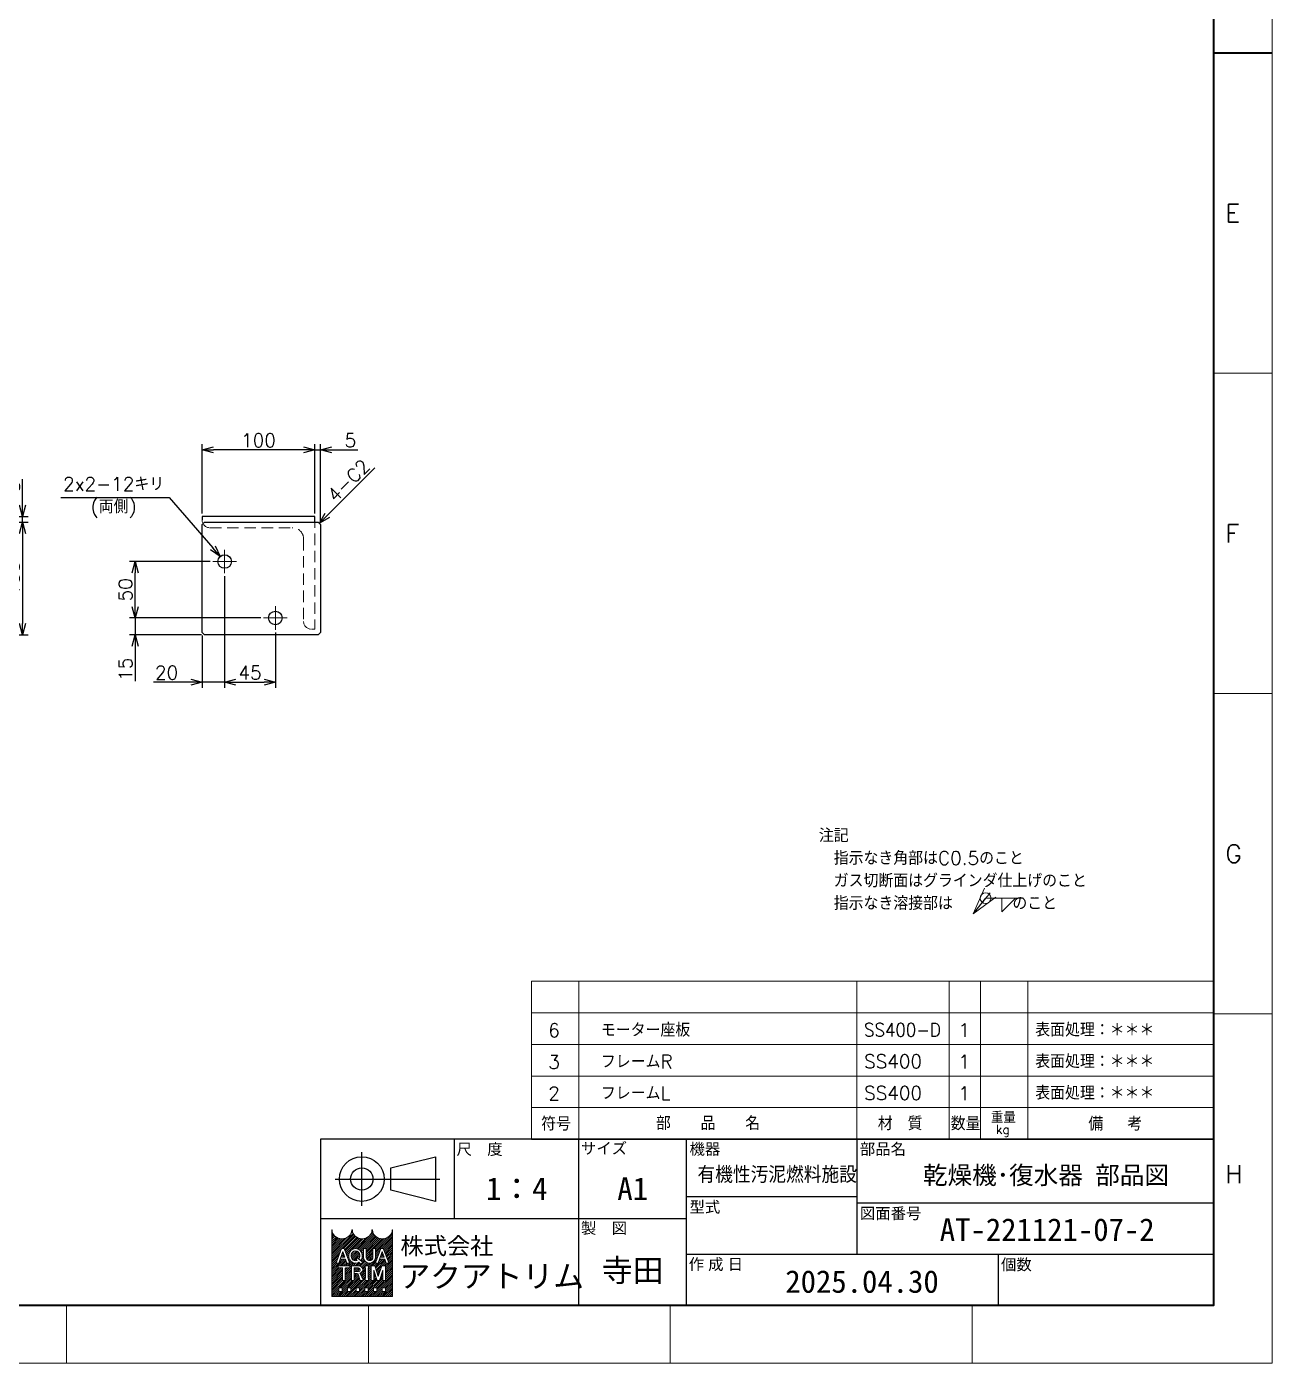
# Model space of a CAD drawing. Header units: millimetres. Extents: x 0 to 3313, y -19 to 2332.
# Drawn here: x 2208 to 3313, y 0 to 1185 of the extents above; entities that cross this region are included whole.
import ezdxf
from ezdxf.enums import TextEntityAlignment as Align

# ---------------------------------------------------------------- set-up
doc = ezdxf.new("R2010")
doc.units = ezdxf.units.MM
doc.header["$LTSCALE"] = 1.6
doc.header["$PDMODE"] = 99
doc.header["$PDSIZE"] = 1
doc.linetypes.add('CENTER2', pattern=[28.574999999999996, 19.05, -3.174999999999999, 3.174999999999999, -3.174999999999999])
doc.linetypes.add('HIDDEN', pattern=[9.524999999999999, 6.349999999999999, -3.174999999999999])
for name, color, linetype, lineweight in [('04_HIDDEN', 2, 'HIDDEN', 13), ('05_CENTER', 4, 'CENTER2', 13), ('07_TEXT', 3, 'Continuous', 13), ('08_DIM', 3, 'Continuous', 13), ('90_FRAME', 5, 'Continuous', 35)]:
    doc.layers.add(name, color=color, linetype=linetype, lineweight=lineweight)
doc.layers.add('91_BLANK', color=5, linetype='Continuous', lineweight=0, plot=False)
doc.styles.add('KSS_TXT', font='txt.shx', dxfattribs={"bigfont": 'extfont2.shx'})
doc.styles.add('MS_G', font='MS Gothic.ttf')
doc.styles.get("Standard").update_dxf_attribs({"font": 'txt.shx', "bigfont": 'extfont2.shx'})
doc.styles.add('表題用', font='MS PGothic.ttf')
doc.dimstyles.new('KSS_DIM', dxfattribs={"dimscale": 4, "dimtxt": 3, "dimasz": 2.5, "dimexe": 1.25, "dimexo": 0.625, "dimtad": 1, "dimdsep": 46, "dimtxsty": 'KSS_TXT', "dimblk": 'OPEN30', "dimcen": 0, "dimazin": 2, "dimtfac": 0.75, "dimtmove": 0, "dimatfit": 3, "dimldrblk": 'OPEN30', "dimfxl": 1.25, "dimtolj": 1, "dimarcsym": 0})
doc.dimstyles.new('KSS_DIM$3', dxfattribs={"dimscale": 4, "dimtxt": 3, "dimasz": 2.5, "dimexe": 1.25, "dimexo": 0.625, "dimtad": 1, "dimtih": 1, "dimtoh": 1, "dimdsep": 46, "dimtxsty": 'KSS_TXT', "dimblk": 'OPEN30', "dimcen": 0, "dimazin": 2, "dimtfac": 0.75, "dimtofl": 0, "dimtmove": 0, "dimatfit": 3, "dimldrblk": 'OPEN30', "dimfxl": 1.25, "dimtolj": 1, "dimarcsym": 0})

# ---------------------------------------------------------------- blocks, each defined once
blk = doc.blocks.new('Weld-line')
blk.add_line((0, 0), (1, 0))
blk = doc.blocks.new('Weld10-s5')
blk.add_circle((0, 0), 2)
blk = doc.blocks.new('Weld10-a1')
for p, q in [((5, 0), (0, 5)), ((0, 5), (0, 0)), ((0, 0), (5, 0))]:
    blk.add_line(p, q)
at = {"width": 0.9}
blk.add_attdef('S', text='', height=2.799999999999999, dxfattribs=at).set_placement((-2, 1), align=Align.RIGHT)
blk.add_attdef('L', (8, 1), '', height=2.799999999999999, dxfattribs=at)
blk = doc.blocks.new('_Open30')
at = {"color": 0, "linetype": 'ByBlock', "lineweight": -2}
for p, q in [((-1, 0.26794919), (0, 0)), ((0, 0), (-1, -0.26794919)), ((0, 0), (-1, 0))]:
    blk.add_line(p, q, dxfattribs=at)
blk = doc.blocks.new('A$C2B834F33')
at = {"color": 0}
for p, q in [((0, 0), (-100, 0)), ((-100, -3), (-100, 0)), ((0, 0), (0, -100)), ((-93, -10), (-20, -10)), ((-10, -20), (-10, -93)), ((-3, -100), (0, -100))]:
    blk.add_line(p, q, dxfattribs=at)
for centre, radius, start, end in [((-93, -3), 7, 180, 270), ((-20, -20), 10, 0, 90), ((-3, -93), 7, 180, 270)]:
    blk.add_arc(centre, radius, start, end, dxfattribs=at)
blk = doc.blocks.new('*D189')
at = {"layer": '08_DIM', "color": 0, "lineweight": -2, "transparency": 16777216}
for p, q in [((2204.72768024568, 760.8293840340111), (2204.72768024568, 783.8293840340111)), ((2131.228569672307, 750.8293840340111), (2209.72768024568, 750.8293840340111)), ((2204.72768024568, 745.8293840340075), (2204.72768024568, 750.8293840340111)), ((2140.228569672307, 745.8293840340075), (2209.72768024568, 745.8293840340075)), ((2204.72768024568, 735.8293840340074), (2204.72768024568, 725.8293840340074))]:
    blk.add_line(p, q, dxfattribs=at)
at = {"layer": 'Defpoints', "color": 0, "transparency": 16777216}
for p in [(2128.728569672307, 750.8293840340111), (2204.72768024568, 750.8293840340111), (2137.728569672307, 745.8293840340075)]:
    blk.add_point(p, dxfattribs=at)
at = {"layer": '08_DIM', "color": 0, "lineweight": -2, "transparency": 16777216, "xscale": 10, "yscale": 10, "zscale": 10}
for p, rotation in [((2204.72768024568, 750.8293840340111), 270), ((2204.72768024568, 745.8293840340075), 90)]:
    blk.add_blockref('_Open30', p, dxfattribs=dict(at, rotation=rotation))
at = {"layer": '08_DIM', "color": 0, "transparency": 16777216, "insert": (2196.219346912346, 777.3293840340111), "char_height": 12, "attachment_point": 5, "rotation": 90, "style": 'KSS_TXT'}
blk.add_mtext('\\A1;5', dxfattribs=at)
blk = doc.blocks.new('*D190')
at = {"layer": '08_DIM', "color": 0, "lineweight": -2, "transparency": 16777216}
for p, q in [((2140.228569672307, 745.8293840340075), (2209.72768024568, 745.8293840340075)), ((2204.72768024568, 735.8293840340074), (2204.72768024568, 655.8293840340074)), ((2140.228569675683, 645.8293840340075), (2209.72768024568, 645.8293840340075))]:
    blk.add_line(p, q, dxfattribs=at)
at = {"layer": 'Defpoints', "color": 0, "transparency": 16777216}
for p in [(2137.728569672307, 745.8293840340075), (2137.728569675683, 645.8293840340075), (2204.72768024568, 645.8293840340075)]:
    blk.add_point(p, dxfattribs=at)
at = {"layer": '08_DIM', "color": 0, "lineweight": -2, "transparency": 16777216, "xscale": 10, "yscale": 10, "zscale": 10}
for p, rotation in [((2204.72768024568, 745.8293840340075), 90), ((2204.72768024568, 645.8293840340075), 270)]:
    blk.add_blockref('_Open30', p, dxfattribs=dict(at, rotation=rotation))
at = {"layer": '08_DIM', "color": 0, "transparency": 16777216, "insert": (2196.22768024568, 695.8293840340078), "char_height": 12, "attachment_point": 5, "rotation": 90, "style": 'KSS_TXT'}
blk.add_mtext('\\A1;100', dxfattribs=at)
blk = doc.blocks.new('*D195')
at = {"layer": '08_DIM', "color": 0, "lineweight": -2, "transparency": 16777216}
for p, q in [((2383.965872646086, 697.9193427519958), (2383.965872646086, 598.8386762467289)), ((2363.965872646082, 645.3293840340075), (2363.965872646082, 598.8386762467289)), ((2353.965872646082, 603.8386762467289), (2320.965872646082, 603.8386762467289)), ((2383.965872646086, 603.8386762467289), (2363.965872646082, 603.8386762467289)), ((2393.965872646086, 603.8386762467289), (2403.965872646086, 603.8386762467289))]:
    blk.add_line(p, q, dxfattribs=at)
at = {"layer": 'Defpoints', "color": 0, "transparency": 16777216}
for p in [(2383.965872646086, 700.4193427519957), (2363.965872646082, 647.8293840340074), (2363.965872646082, 603.8386762467289)]:
    blk.add_point(p, dxfattribs=at)
at = {"layer": '08_DIM', "color": 0, "lineweight": -2, "transparency": 16777216, "xscale": 10, "yscale": 10, "zscale": 10}
blk.add_blockref('_Open30', (2363.965872646082, 603.8386762467289), dxfattribs=at)
at = {"layer": '08_DIM', "color": 0, "lineweight": -2, "transparency": 16777216, "xscale": 10, "yscale": 10, "zscale": 10, "rotation": 180}
blk.add_blockref('_Open30', (2383.965872646086, 603.8386762467289), dxfattribs=at)
at = {"layer": '08_DIM', "color": 0, "transparency": 16777216, "insert": (2332.465872646082, 612.3386762467289), "char_height": 12, "attachment_point": 5, "style": 'KSS_TXT'}
blk.add_mtext('\\A1;20', dxfattribs=at)
blk = doc.blocks.new('*D196')
at = {"layer": '08_DIM', "color": 0, "lineweight": -2, "transparency": 16777216}
for p, q in [((2383.965872646086, 697.9193427519958), (2383.965872646086, 598.8386762467289)), ((2428.965872646086, 647.9193427519958), (2428.965872646086, 598.8386762467289)), ((2393.965872646086, 603.8386762467289), (2418.965872646086, 603.8386762467289))]:
    blk.add_line(p, q, dxfattribs=at)
at = {"layer": 'Defpoints', "color": 0, "transparency": 16777216}
for p in [(2383.965872646086, 700.4193427519957), (2428.965872646086, 650.4193427519957), (2428.965872646086, 603.8386762467289)]:
    blk.add_point(p, dxfattribs=at)
at = {"layer": '08_DIM', "color": 0, "lineweight": -2, "transparency": 16777216, "xscale": 10, "yscale": 10, "zscale": 10, "rotation": 180}
blk.add_blockref('_Open30', (2383.965872646086, 603.8386762467289), dxfattribs=at)
at = {"layer": '08_DIM', "color": 0, "lineweight": -2, "transparency": 16777216, "xscale": 10, "yscale": 10, "zscale": 10}
blk.add_blockref('_Open30', (2428.965872646086, 603.8386762467289), dxfattribs=at)
at = {"layer": '08_DIM', "color": 0, "transparency": 16777216, "insert": (2406.465872646086, 612.3386762467289), "char_height": 12, "attachment_point": 5, "style": 'KSS_TXT'}
blk.add_mtext('\\A1;45', dxfattribs=at)
blk = doc.blocks.new('*D197')
at = {"layer": '08_DIM', "color": 0, "lineweight": -2, "transparency": 16777216}
for p, q in [((2304.564456557502, 670.8293840340075), (2304.564456557502, 680.8293840340074)), ((2416.055831364133, 660.8293840340074), (2299.564456557502, 660.8293840340076)), ((2304.564456557502, 660.8293840340074), (2304.564456557502, 645.8293840340075)), ((2363.465872646082, 645.8293840340075), (2299.564456557502, 645.8293840340076)), ((2304.564456557502, 635.8293840340074), (2304.564456557502, 604.8293840340075))]:
    blk.add_line(p, q, dxfattribs=at)
at = {"layer": 'Defpoints', "color": 0, "transparency": 16777216}
for p in [(2418.555831364133, 660.8293840340074), (2304.564456557502, 645.8293840340075), (2365.965872646082, 645.8293840340075)]:
    blk.add_point(p, dxfattribs=at)
at = {"layer": '08_DIM', "color": 0, "lineweight": -2, "transparency": 16777216, "xscale": 10, "yscale": 10, "zscale": 10}
for p, rotation in [((2304.564456557502, 660.8293840340074), 270), ((2304.564456557502, 645.8293840340075), 90)]:
    blk.add_blockref('_Open30', p, dxfattribs=dict(at, rotation=rotation))
at = {"layer": '08_DIM', "color": 0, "transparency": 16777216, "insert": (2296.064456557502, 615.329384034008), "char_height": 12, "attachment_point": 5, "rotation": 90, "style": 'KSS_TXT'}
blk.add_mtext('\\A1;15', dxfattribs=at)
blk = doc.blocks.new('*D198')
at = {"layer": '08_DIM', "color": 0, "lineweight": -2, "transparency": 16777216}
for p, q in [((2371.055831364132, 710.8293840340074), (2299.564456557502, 710.8293840340076)), ((2304.564456557502, 670.8293840340075), (2304.564456557502, 700.8293840340074)), ((2416.055831364133, 660.8293840340074), (2299.564456557502, 660.8293840340076))]:
    blk.add_line(p, q, dxfattribs=at)
at = {"layer": 'Defpoints', "color": 0, "transparency": 16777216}
for p in [(2304.564456557502, 710.8293840340074), (2373.555831364132, 710.8293840340074), (2418.555831364133, 660.8293840340074)]:
    blk.add_point(p, dxfattribs=at)
at = {"layer": '08_DIM', "color": 0, "lineweight": -2, "transparency": 16777216, "xscale": 10, "yscale": 10, "zscale": 10}
for p, rotation in [((2304.564456557502, 710.8293840340074), 90), ((2304.564456557502, 660.8293840340074), 270)]:
    blk.add_blockref('_Open30', p, dxfattribs=dict(at, rotation=rotation))
at = {"layer": '08_DIM', "color": 0, "transparency": 16777216, "insert": (2296.064456557502, 685.829384034008), "char_height": 12, "attachment_point": 5, "rotation": 90, "style": 'KSS_TXT'}
blk.add_mtext('\\A1;50', dxfattribs=at)
blk = doc.blocks.new('*D199')
at = {"layer": '08_DIM', "color": 0, "lineweight": -2, "transparency": 16777216}
for p, q in [((2363.965872646082, 753.3293840340075), (2363.965872646082, 814.8361947214725)), ((2453.965872646082, 809.8361947214725), (2373.965872646082, 809.8361947214725)), ((2463.965872646082, 753.3293840340075), (2463.965872646082, 814.8361947214725))]:
    blk.add_line(p, q, dxfattribs=at)
at = {"layer": 'Defpoints', "color": 0, "transparency": 16777216}
for p in [(2363.965872646082, 809.8361947214725), (2363.965872646082, 750.8293840340074), (2463.965872646082, 750.8293840340074)]:
    blk.add_point(p, dxfattribs=at)
at = {"layer": '08_DIM', "color": 0, "lineweight": -2, "transparency": 16777216, "xscale": 10, "yscale": 10, "zscale": 10, "rotation": 180}
blk.add_blockref('_Open30', (2363.965872646082, 809.8361947214725), dxfattribs=at)
at = {"layer": '08_DIM', "color": 0, "lineweight": -2, "transparency": 16777216, "xscale": 10, "yscale": 10, "zscale": 10}
blk.add_blockref('_Open30', (2463.965872646082, 809.8361947214725), dxfattribs=at)
at = {"layer": '08_DIM', "color": 0, "transparency": 16777216, "insert": (2413.965872646083, 818.3361947214725), "char_height": 12, "attachment_point": 5, "style": 'KSS_TXT'}
blk.add_mtext('\\A1;100', dxfattribs=at)
blk = doc.blocks.new('*D200')
at = {"layer": '08_DIM', "color": 0, "lineweight": -2, "transparency": 16777216}
for p, q in [((2453.965872646082, 809.8361947214725), (2443.965872646082, 809.8361947214725)), ((2463.965872646082, 753.3293840340075), (2463.965872646082, 814.8361947214725)), ((2463.965872646082, 809.8361947214725), (2468.965872646082, 809.8361947214725)), ((2468.965872646082, 746.3293840340075), (2468.965872646082, 814.8361947214725)), ((2478.965872646082, 809.8361947214725), (2501.965872646082, 809.8361947214725))]:
    blk.add_line(p, q, dxfattribs=at)
at = {"layer": 'Defpoints', "color": 0, "transparency": 16777216}
for p in [(2468.965872646082, 809.8361947214725), (2463.965872646082, 750.8293840340074), (2468.965872646082, 743.8293840340074)]:
    blk.add_point(p, dxfattribs=at)
at = {"layer": '08_DIM', "color": 0, "lineweight": -2, "transparency": 16777216, "xscale": 10, "yscale": 10, "zscale": 10}
blk.add_blockref('_Open30', (2463.965872646082, 809.8361947214725), dxfattribs=at)
at = {"layer": '08_DIM', "color": 0, "lineweight": -2, "transparency": 16777216, "xscale": 10, "yscale": 10, "zscale": 10, "rotation": 180}
blk.add_blockref('_Open30', (2468.965872646082, 809.8361947214725), dxfattribs=at)
at = {"layer": '08_DIM', "color": 0, "transparency": 16777216, "insert": (2495.465872646082, 818.3361947214725), "char_height": 12, "attachment_point": 5, "style": 'KSS_TXT'}
blk.add_mtext('\\A1;5', dxfattribs=at)
blk = doc.blocks.new('*D201')
at = {"layer": '08_DIM', "color": 0, "lineweight": -2, "transparency": 16777216}
for p, q in [((2238.697035318943, 767.6171367276565), (2334.797035318946, 767.6171367276565)), ((2334.797035318946, 767.6171367276565), (2373.492728407761, 722.9253854296437))]:
    blk.add_line(p, q, dxfattribs=at)
at = {"layer": 'Defpoints', "color": 0, "transparency": 16777216}
for p in [(2380.038443556714, 715.3653845573709), (2387.893301735457, 706.2933835106442)]:
    blk.add_point(p, dxfattribs=at)
at = {"layer": '08_DIM', "color": 0, "lineweight": -2, "transparency": 16777216, "xscale": 10, "yscale": 10, "zscale": 10, "rotation": 310.8871679265533}
blk.add_blockref('_Open30', (2380.038443556714, 715.3653845573709), dxfattribs=at)
at = {"layer": '08_DIM', "color": 0, "transparency": 16777216, "insert": (2285.497035318943, 767.6171367276565), "char_height": 12, "attachment_point": 5, "style": 'KSS_TXT'}
blk.add_mtext('\\A1;2x2-12キリ\\P(両側)', dxfattribs=at)
blk = doc.blocks.new('*D202')
at = {"layer": '08_DIM', "color": 0, "lineweight": -2, "transparency": 16777216}
blk.add_line((2475.036940457949, 751.9004518458721), (2517.12949329471, 793.9930046826333), dxfattribs=at)
at = {"layer": 'Defpoints', "color": 0, "transparency": 16777216}
for p in [(2511.885290504295, 788.7488018922204), (2511.885290504296, 788.7488018922198), (2467.965872646082, 744.8293840340071)]:
    blk.add_point(p, dxfattribs=at)
at = {"layer": '08_DIM', "color": 0, "lineweight": -2, "transparency": 16777216, "xscale": 10, "yscale": 10, "zscale": 10, "rotation": 225}
blk.add_blockref('_Open30', (2467.965872646083, 744.8293840340067), dxfattribs=at)
at = {"layer": '08_DIM', "color": 0, "transparency": 16777216, "insert": (2493.794969515553, 782.6792961836486), "char_height": 12, "attachment_point": 5, "rotation": 45.00000000000002, "style": 'KSS_TXT'}
blk.add_mtext('\\A1;4-C2', dxfattribs=at)
blk = doc.blocks.new('Jis_w20130906110600')
blk.add_blockref('Weld10-s5', (0, 0))
at = {"xscale": -1, "rotation": 180}
blk.add_blockref('Weld10-a1', (6, 0), dxfattribs=at)
at = {"layer": '08_DIM', "xscale": 14, "yscale": 14, "zscale": 14}
blk.add_blockref('Weld-line', (0, 0), dxfattribs=at)
at = {"style": 'KSS_TXT', "flags": 1}
blk.add_attdef('JISINFO', (0, 0), '', height=3, dxfattribs=at)
at = {"layer": '08_DIM'}
blk.add_leader([(-4.630805428080293, -5.765361229938434), (0, 0)], dimstyle='KSS_DIM', dxfattribs=at)

msp = doc.modelspace()

# ---------------------------------------------------------------- hatches: boundary and pattern name
at = {"layer": '90_FRAME', "lineweight": 5}
h = msp.add_hatch(dxfattribs=at)
h.set_pattern_fill('_USER', color=4, scale=1.199999999999999, angle=45, pattern_type=0)
h.set_pattern_definition([(45, (2.4280145681e-06, 3.380257567e-07), (-0.8485281374238569, 0.8485281374238569), [])])
edge = h.paths.add_edge_path()
edge.add_arc((2532.784011563459, 118.0443029261328), 0.2561589359989651, 90, 180)
edge.add_ellipse((2523.818448803495, 118.0443029261328), major_axis=(-8.709403823964816, 0), ratio=0.8823529411764706, start_angle=360, end_angle=540, ccw=False)
edge.add_arc((2514.852886043531, 118.0443029261328), 0.2561589359989651, 3.187317984128254, 180.000000000026)
edge.add_ellipse((2505.887323283567, 118.0443029261328), major_axis=(-8.709403823964816, 0), ratio=0.8823529411764706, start_angle=360, end_angle=540, ccw=False)
edge.add_arc((2496.921760523602, 118.0443029261328), 0.2561589359989651, 3.187317984128254, 180)
edge.add_ellipse((2487.956197763638, 118.0443029261328), major_axis=(-8.709403823964816, 0), ratio=0.8823529411764706, start_angle=360, end_angle=540, ccw=False)
edge.add_arc((2478.990635003674, 118.0443029261328), 0.2561589359989652, 3.187317984128254, 90)
edge.add_line((2478.990635003674, 118.3004618621339), (2478.990635003674, 59.12774764637243))
edge.add_line((2478.990635003674, 59.1277476463706), (2532.784011563457, 59.1277476463706))
edge.add_line((2532.784011563459, 59.1277476463706), (2532.784011563459, 118.3004618621303))
h.paths.add_polyline_path([(2487.66487877106, 101.6977199126408), (2489.788746144333, 101.6977199126408), (2494.618467985672, 88.95125125733057), (2494.618467985672, 88.88977311269218), (2492.31913091058, 88.88977311269218), (2491.116768427358, 92.26639753210247), (2486.388088275232, 92.26639753210247), (2487.081315743437, 94.21320544569382), (2490.423540959158, 94.21320544569382), (2488.726812457696, 98.97817023052949), (2485.134494004816, 88.88977311269218), (2482.835156929721, 88.88977311269218), (2482.835156929721, 88.95125125733057)], flags=16)
edge = h.paths.add_edge_path(flags=16)
edge.add_ellipse((2499.963838488116, 96.06222332066272), major_axis=(-5.891655527976199, 0), ratio=0.9565217391304345, start_angle=180, end_angle=360, ccw=False)
edge.add_line((2505.855494016092, 96.06222332066272), (2505.855494016092, 94.52526970466852))
edge.add_ellipse((2499.963838488116, 94.52526970466852), major_axis=(-5.891655527976199, 0), ratio=0.9565217391304345, start_angle=143.332649630321, end_angle=180, ccw=False)
edge.add_line((2504.613182037477, 91.06387544701602), (2502.962457058112, 92.42409125054066))
edge.add_ellipse((2499.963838488116, 94.67598871228392), major_axis=(3.756791187583959, 0), ratio=0.9950358206786509, start_angle=-36.90575420383822, end_angle=0)
edge.add_line((2503.720624959607, 94.67584359503915), (2503.720624959607, 95.91150431304732))
edge.add_ellipse((2499.963838488116, 95.91150431304732), major_axis=(3.75678647149081, 0), ratio=0.9947182625257321, start_angle=360, end_angle=540)
edge.add_line((2496.207052016625, 95.91150431304732), (2496.207052016625, 94.67585697091592))
edge.add_ellipse((2499.963838488116, 94.67598871228392), major_axis=(3.756791187583959, 0), ratio=0.9950358206786509, start_angle=-180, end_angle=-65.65102224368972)
edge.add_line((2501.506348242825, 91.26747993830713), (2500.4603937385, 92.28544412584733))
edge.add_line((2500.460393738498, 92.28544412584552), (2501.595038929112, 93.49027929634349))
edge.add_line((2501.595038929112, 93.4902792963453), (2506.339262864996, 89.58098583213132))
edge.add_line((2506.339262864994, 89.58098583212949), (2504.856736798023, 88.00674962027688))
edge.add_line((2504.856736798027, 88.0067496202787), (2503.07578545746, 89.74004172519153))
edge.add_ellipse((2499.963838488116, 94.52526970466852), major_axis=(-5.891655527976199, 0), ratio=0.9565217391304345, start_angle=0, end_angle=123.03690204376659, ccw=False)
edge.add_line((2494.07218296014, 94.52526970466852), (2494.07218296014, 96.06222332066272))
h.paths.add_polyline_path([(2494.999432772534, 86.32818375270244), (2494.999432772534, 84.5350712007089), (2491.15704873255, 84.5350712007089, 0.4142135623730951), (2490.900889796548, 84.27891226470956), (2490.900889796548, 73.52023695275375), (2488.59545937256, 73.52023695275375), (2488.59545937256, 84.27891226470956, 0.4142135623730951), (2488.339300436563, 84.5350712007089), (2484.496916396578, 84.5350712007089), (2484.496916396578, 86.32818375270244)], flags=16)
edge = h.paths.add_edge_path(flags=16)
edge.add_line((2496.459497088164, 86.32818375270244), (2502.35115261614, 86.32818375270244))
edge.add_ellipse((2502.351152616136, 82.95894590900161), major_axis=(-4.13494587587903, 8e-16), ratio=0.8148203011203055, start_angle=115.67070175402901, end_angle=270, ccw=False)
edge.add_arc((2502.985257251928, 78.39289031076214), 1.674818033710892, 22.272952259934925, 58.5531130129101, ccw=False)
edge.add_line((2504.535115011853, 79.02767875586642), (2506.742257428013, 73.62270052715348))
edge.add_line((2506.742257428015, 73.62270052715348), (2506.742257428015, 73.52023695275375))
edge.add_line((2506.742257428015, 73.52023695275375), (2504.257515748826, 73.52023695275375))
edge.add_line((2504.257515748826, 73.52023695275375), (2502.307650511497, 78.94771842802538))
edge.add_arc((2501.357145190688, 78.56507232130707), 1.02463574399587, 21.92829786654814, 90)
edge.add_line((2501.357145190688, 79.58970806530078), (2498.841775192952, 79.58970806530078))
edge.add_line((2498.84177519295, 79.58970806530078), (2498.84177519295, 81.38282061729431))
edge.add_line((2498.84177519295, 81.38282061729431), (2502.658543339334, 81.38282061729431))
edge.add_arc((2502.603584884777, 82.95894590900161), 1.577083183248922, 271.9970571044072, 448.0029428955928)
edge.add_line((2502.658543339339, 84.5350712007089), (2498.764927512155, 84.5350712007089))
edge.add_line((2498.764927512153, 84.5350712007089), (2498.764927512153, 73.52023695275375))
edge.add_line((2498.764927512153, 73.52023695275375), (2496.459497088162, 73.52023695275375))
edge.add_line((2496.459497088164, 73.52023695275375), (2496.459497088164, 86.32818375270244))
h.paths.add_polyline_path([(2507.039615355666, 101.6977199126408), (2509.345045779659, 101.6977199126408), (2509.345045779659, 94.52526970466852, 0.175030561155744), (2510.36206541662, 91.58973104410462, 0.2571496110314638), (2514.475840606674, 91.58973104410462, 0.1750305611562702), (2515.492860243632, 94.52526970467761), (2515.492860243632, 101.6977199126408), (2517.798290667624, 101.6977199126408), (2517.798290667624, 94.0618721222995, -0.3793912406243967), (2512.803191415643, 88.88977311269218), (2512.034714607644, 88.88977311269218, -0.3793912406243716), (2507.039615355666, 94.0618721222995)], flags=16)
h.paths.add_polyline_path([(2508.684833381887, 86.32818375270244), (2511.502581677877, 86.32818375270244), (2511.502581677877, 84.5350712007089, 0.4142135623730951), (2511.24642274188, 84.27891226470956), (2511.24642274188, 75.56950844074481, 0.4142135623730951), (2511.502581677877, 75.3133495047473), (2511.502581677877, 73.52023695275375), (2508.684833381887, 73.52023695275375), (2508.684833381887, 75.3133495047473, 0.4142135623730951), (2508.940992317888, 75.56950844074481), (2508.940992317888, 84.27891226470956, 0.4142135623730951), (2508.684833381887, 84.5350712007089)], flags=16)
h.paths.add_polyline_path([(2513.810508226824, 86.32818375270244), (2517.155838741566, 86.32818375270244), (2520.214481626799, 77.0259742398407), (2523.273124512032, 86.32818375270244), (2526.620577930842, 86.32818375270244), (2526.620577930842, 73.52023695275375), (2524.315147506853, 73.52023695275375), (2524.315147506853, 82.48579971271784), (2521.367196838795, 73.52023695275375), (2519.061766414806, 73.52023695275375), (2516.113815746745, 82.48579971271784), (2516.115938650817, 73.52023695275375), (2513.810508226824, 73.52023695275375)], flags=16)
h.paths.add_polyline_path([(2522.498218294798, 101.6977199126408), (2524.622085668072, 101.6977199126408), (2529.451807509411, 88.95125125733057), (2529.451807509411, 88.88977311269218), (2527.152470434315, 88.88977311269218), (2525.950107951097, 92.26639753210247), (2521.221427798971, 92.26639753210247), (2521.914655267171, 94.21320544569382), (2525.256880482897, 94.21320544569382), (2523.560151981435, 98.97817023052949), (2519.967833528551, 88.88977311269218), (2517.668496453456, 88.88977311269218), (2517.668496453456, 88.95125125733057)], flags=16)
h.paths.add_polyline_path([(2485.138449467651, 66.81251572633983), (2488.212356699636, 66.81251572633983), (2488.212356699636, 63.73860849435323), (2485.138449467651, 63.73860849435323)], flags=16)
h.paths.add_polyline_path([(2492.82321754762, 66.81251572633983), (2495.897124779605, 66.81251572633983), (2495.897124779605, 63.73860849435323), (2492.82321754762, 63.73860849435323)], flags=16)
h.paths.add_polyline_path([(2500.50798562759, 66.81251572633983), (2503.581892859574, 66.81251572633983), (2503.581892859574, 63.73860849435323), (2500.50798562759, 63.73860849435323)], flags=16)
h.paths.add_polyline_path([(2508.192753707559, 66.81251572633983), (2511.266660939543, 66.81251572633983), (2511.266660939543, 63.73860849435323), (2508.192753707559, 63.73860849435323)], flags=16)
h.paths.add_polyline_path([(2515.877521787528, 66.81251572633983), (2518.951429019513, 66.81251572633983), (2518.951429019513, 63.73860849435323), (2515.877521787528, 63.73860849435323)], flags=16)
h.paths.add_polyline_path([(2523.562289867497, 66.81251572633983), (2526.636197099482, 66.81251572633983), (2526.636197099482, 63.73860849435323), (2523.562289867497, 63.73860849435323)], flags=16)

# ---------------------------------------------------------------- linework, layer by layer
for p, q in [((2463.965872646082, 750.8293840340074), (2363.965872646082, 750.8293840340074)), ((2363.965872646082, 750.8293840340074), (2363.965872646082, 747.8293840340074)), ((2463.965872646082, 745.8293840340075), (2463.965872646082, 750.8293840340074))]:
    msp.add_line(p, q)
at = {"color": 0}
msp.add_lwpolyline([(2468.965872646082, 743.8293840340074), (2468.965872646086, 647.8293840340074), (2466.965872646086, 645.8293840340075), (2365.965872646082, 645.8293840340075), (2363.965872646082, 647.8293840340074), (2363.965872646086, 743.8293840340111), (2365.965872646086, 745.8293840340111), (2466.965872646082, 745.8293840340075)], close=True, dxfattribs=at)
for centre in [(2383.965872646086, 710.8293840340074), (2428.965872646086, 660.8293840340074)]:
    msp.add_circle(centre, 6, dxfattribs=at)
at = {"layer": '05_CENTER'}
for p, q in [((2383.965872646086, 700.4193427519957), (2383.965872646086, 721.2394253160192)), ((2394.375913928156, 710.8293840340074), (2373.555831364132, 710.8293840340074)), ((2428.965872646086, 650.4193427519957), (2428.965872646086, 671.2394253160192)), ((2439.375913928156, 660.8293840340074), (2418.555831364133, 660.8293840340074))]:
    msp.add_line(p, q, dxfattribs=at)
at = {"layer": '90_FRAME'}
msp.add_line((3312.803439193518, 1161.723697891916), (3260.955724908015, 1161.723697891916), dxfattribs=at)
at = {"layer": '90_FRAME', "color": 4, "lineweight": 13}
for p, q in [((3312.803439193518, 877.7348223930647), (3260.955724908015, 877.7348223930647)), ((3312.803439193518, 593.7459468942131), (3260.955724908015, 593.7459468942131)), ((2656.069992768332, 338.7016214586315), (3260.955701801782, 338.7016214586315)), ((2656.070015874565, 338.7016214586316), (2656.070015874565, 198.7016244671281)), ((2698.070010624573, 338.7016214586314), (2698.070010624573, 198.7016244671281)), ((2944.431898635686, 338.7016214586314), (2944.431898635686, 198.7016244671281)), ((3026.208353593609, 338.7016214586314), (3026.208353593628, 198.7016244671281)), ((3054.20835009361, 338.7016214586314), (3054.20835009363, 198.7016244671281)), ((3096.208344843624, 338.7016214586314), (3096.208344843624, 198.7016244671281)), ((2656.069992768332, 310.7016214586315), (3260.955701801782, 310.7016214586315)), ((3312.803439193518, 309.7570713953615), (3260.955724908015, 309.7570713953615)), ((2656.069992768332, 282.7016199634972), (3260.955701801782, 282.7016199634972)), ((2656.069992768332, 254.7016214586315), (3260.955701801782, 254.7016214586315)), ((2656.069992768332, 226.7016214586315), (3260.955701801782, 226.7016214586315)), ((2243.636907767629, -1.126752522e-07), (2243.636907767629, 51.61591018200809)), ((2511.370527766548, -1.126752522e-07), (2511.370527766548, 51.61591018200809)), ((2779.104147765469, -1.126752522e-07), (2779.104147765469, 51.61591018200809)), ((3046.837767764388, -1.126752522e-07), (3046.837767764388, 51.61591018200809))]:
    msp.add_line(p, q, dxfattribs=at)
at = {"layer": '90_FRAME', "color": 0, "lineweight": 25}
for p, q in [((2587.755724910732, 127.9873387531256), (2587.755724910732, 198.7016244671281)), ((2698.070010624573, 51.61591018200806), (2698.070010624573, 198.7016244671281)), ((2793.384296338414, 51.61591018200806), (2793.384296338414, 198.7016244671281)), ((2944.431898635686, 198.7016244671281), (2944.431898635686, 96.8730530389671)), ((2505.585724911064, 139.5844816102249), (2505.585724911064, 187.1044816100325)), ((2481.825724911161, 163.344481610125), (2574.885724910784, 163.344481610125)), ((2793.384296338414, 147.7873387530485), (2944.431898635686, 147.7873387530485)), ((2944.431898635686, 142.1301958959261), (3260.955724908015, 142.1301958959261)), ((2793.384296338414, 127.9873387531256), (2468.955724911213, 127.9873387531256)), ((2793.384296338414, 96.8730530389671), (3260.955724908015, 96.8730530389671)), ((3069.927153480171, 96.8730530389671), (3069.927153480171, 51.61591018200806))]:
    msp.add_line(p, q, dxfattribs=at)
at = {"layer": '90_FRAME', "color": 7, "lineweight": 25}
msp.add_line((2656.070015874565, 198.7016244671281), (3260.955724908015, 198.7016244671281), dxfattribs=at)
at = {"layer": '90_FRAME', "color": 4, "lineweight": 5}
for p, q in [((2478.990635003674, 59.1277476463706), (2478.990635003674, 118.3004618621339)), ((2532.784011563459, 118.3004618621339), (2532.784011563459, 59.1277476463706)), ((2482.835156929721, 88.95125125733057), (2487.66487877106, 101.6977199126408)), ((2485.134494004816, 88.88977311269218), (2488.726812457696, 98.97817023052949)), ((2487.66487877106, 101.6977199126408), (2489.788746144333, 101.6977199126408)), ((2490.423540959158, 94.21320544569382), (2488.726812457696, 98.97817023052949)), ((2494.618467985672, 88.95125125733057), (2489.788746144333, 101.6977199126408)), ((2494.07218296014, 96.06222332066272), (2494.07218296014, 94.52526970466852)), ((2496.207052016625, 95.91150431304732), (2496.207052016625, 94.68194142025231)), ((2503.720624959607, 95.91150431304732), (2503.720624959607, 94.68194142025231)), ((2505.855494016092, 96.06222332066272), (2505.855494016092, 94.52526970466852)), ((2507.039615355666, 94.0618721222995), (2507.039615355666, 101.6977199126408)), ((2509.345045779659, 101.6977199126408), (2507.039615355666, 101.6977199126408)), ((2509.345045779659, 94.52526970466852), (2509.345045779659, 101.6977199126408)), ((2515.492860243632, 94.52526970466852), (2515.492860243632, 101.6977199126408)), ((2515.492860243632, 101.6977199126408), (2517.798290667624, 101.6977199126408)), ((2517.668496453456, 88.95125125733057), (2522.498218294798, 101.6977199126408)), ((2517.798290667624, 94.0618721222995), (2517.798290667624, 101.6977199126408)), ((2519.967833528551, 88.88977311269218), (2523.560151981435, 98.97817023052949)), ((2522.498218294798, 101.6977199126408), (2524.622085668072, 101.6977199126408)), ((2525.256880482897, 94.21320544569382), (2523.560151981435, 98.97817023052949)), ((2529.451807509411, 88.95125125733057), (2524.622085668072, 101.6977199126408)), ((2482.835156929721, 88.88977311269218), (2482.835156929721, 88.95125125733057)), ((2482.835156929721, 88.95125125733057), (2482.835156929721, 88.95125125733057)), ((2482.835156929721, 88.88977311269218), (2482.835156929721, 88.95125125733057)), ((2482.835156929721, 88.88977311269218), (2485.134494004816, 88.88977311269218)), ((2484.496916396578, 86.32818375270244), (2494.999432772534, 86.32818375270244)), ((2484.496916396578, 86.32818375270244), (2484.496916396578, 84.5350712007089)), ((2484.496916396578, 84.5350712007089), (2488.339300436563, 84.5350712007089)), ((2486.388088275232, 92.26639753210247), (2487.081315743437, 94.21320544569382)), ((2486.388088275232, 92.26639753210247), (2491.116768427358, 92.26639753210247)), ((2487.081315743437, 94.21320544569382), (2490.423540959158, 94.21320544569382)), ((2488.59545937256, 73.52023695275375), (2488.59545937256, 84.27891226470956)), ((2490.900889796548, 73.52023695275375), (2490.900889796548, 84.27891226470956)), ((2492.31913091058, 88.88977311269218), (2491.116768427358, 92.26639753210247)), ((2491.15704873255, 84.5350712007089), (2494.999432772534, 84.5350712007089)), ((2494.618467985672, 88.88977311269218), (2492.31913091058, 88.88977311269218)), ((2494.618467985672, 88.88977311269218), (2494.618467985672, 88.95125125733057)), ((2494.999432772534, 86.32818375270244), (2494.999432772534, 84.5350712007089)), ((2496.459497088164, 86.32818375270244), (2496.459497088164, 73.52023695275375)), ((2496.459497088164, 86.32818375270244), (2502.351152616136, 86.32818375270244)), ((2498.764927512153, 73.52023695275375), (2498.764927512153, 84.5350712007089)), ((2498.764927512153, 84.5350712007089), (2502.658543339339, 84.5350712007089)), ((2500.460393738498, 92.28544412584552), (2501.595038929112, 93.4902792963453)), ((2500.460393738498, 92.28544412584552), (2501.506348242825, 91.26747993830713)), ((2501.595038929112, 93.4902792963453), (2506.339262864994, 89.58098583212949)), ((2502.962457058112, 92.42409125054066), (2504.613182037477, 91.06387544701602)), ((2503.07578545746, 89.74004172519153), (2504.856736798027, 88.0067496202787)), ((2504.856736798027, 88.0067496202787), (2506.339262864994, 89.58098583212949)), ((2508.684833381887, 86.32818375270244), (2511.502581677877, 86.32818375270244)), ((2508.684833381887, 86.32818375270244), (2508.684833381887, 84.5350712007089)), ((2508.940992317888, 75.56950844074481), (2508.940992317888, 84.27891226470956)), ((2511.24642274188, 75.56950844074481), (2511.24642274188, 84.27891226470956)), ((2511.502581677877, 86.32818375270244), (2511.502581677877, 84.5350712007089)), ((2512.803191415643, 88.88977311269218), (2512.034714607647, 88.88977311269218)), ((2513.810508226824, 86.32818375270244), (2513.810508226824, 73.52023695275375)), ((2513.810508226824, 86.32818375270244), (2517.155838741566, 86.32818375270244)), ((2520.214481626799, 77.0259742398407), (2517.155838741566, 86.32818375270244)), ((2517.668496453456, 88.88977311269218), (2517.668496453456, 88.95125125733057)), ((2517.668496453456, 88.95125125733057), (2517.668496453456, 88.95125125733057)), ((2517.668496453456, 88.88977311269218), (2517.668496453456, 88.95125125733057)), ((2517.668496453456, 88.88977311269218), (2519.967833528551, 88.88977311269218)), ((2520.214481626799, 77.0259742398407), (2523.273124512032, 86.32818375270244)), ((2521.221427798971, 92.26639753210247), (2521.914655267171, 94.21320544569382)), ((2521.221427798971, 92.26639753210247), (2525.950107951097, 92.26639753210247)), ((2521.914655267171, 94.21320544569382), (2525.256880482897, 94.21320544569382)), ((2526.620577930842, 86.32818375270244), (2523.273124512032, 86.32818375270244)), ((2527.152470434315, 88.88977311269218), (2525.950107951097, 92.26639753210247)), ((2526.620577930842, 73.52023695275375), (2526.620577930842, 86.32818375270244)), ((2529.451807509411, 88.88977311269218), (2527.152470434315, 88.88977311269218)), ((2529.451807509411, 88.88977311269218), (2529.451807509411, 88.95125125733057)), ((2488.59545937256, 73.52023695275375), (2490.900889796548, 73.52023695275375)), ((2496.459497088164, 73.52023695275375), (2498.764927512153, 73.52023695275375)), ((2498.84177519295, 79.58970806530078), (2498.84177519295, 81.38282061729431)), ((2498.84177519295, 81.38282061729431), (2502.658543339339, 81.38282061729431)), ((2498.84177519295, 79.58970806530078), (2501.357145190688, 79.58970806530078)), ((2502.307650511497, 78.94771842802538), (2504.257515748826, 73.52023695275375)), ((2504.257515748826, 73.52023695275375), (2506.742257428015, 73.52023695275375)), ((2504.535115011853, 79.02767875586824), (2506.742257428015, 73.62270052715348)), ((2506.742257428015, 73.62270052715348), (2506.742257428015, 73.52023695275375)), ((2508.684833381887, 73.52023695275375), (2508.684833381887, 75.3133495047473)), ((2508.684833381887, 73.52023695275375), (2511.502581677877, 73.52023695275375)), ((2511.502581677877, 73.52023695275375), (2511.502581677877, 75.3133495047473)), ((2513.810508226824, 73.52023695275375), (2516.115938650817, 73.52023695275375)), ((2516.115938650817, 73.52023695275375), (2516.113815746745, 82.48579971271784)), ((2519.061766414806, 73.52023695275375), (2516.113815746745, 82.48579971271784)), ((2519.061766414806, 73.52023695275375), (2521.367196838795, 73.52023695275375)), ((2521.367196838795, 73.52023695275375), (2524.315147506853, 82.48579971271784)), ((2524.315147506853, 82.48579971271784), (2524.315147506853, 73.52023695275375)), ((2524.315147506853, 73.52023695275375), (2526.620577930842, 73.52023695275375)), ((2485.138449467651, 66.81251572633983), (2488.212356699636, 66.81251572633983)), ((2485.138449467651, 66.81251572633983), (2485.138449467651, 63.73860849435323)), ((2488.212356699636, 63.73860849435323), (2485.138449467651, 63.73860849435323)), ((2488.212356699636, 66.81251572633983), (2488.212356699636, 63.73860849435323)), ((2492.82321754762, 66.81251572633983), (2495.897124779605, 66.81251572633983)), ((2492.82321754762, 66.81251572633983), (2492.82321754762, 63.73860849435323)), ((2495.897124779605, 63.73860849435323), (2492.82321754762, 63.73860849435323)), ((2495.897124779605, 66.81251572633983), (2495.897124779605, 63.73860849435323)), ((2500.50798562759, 66.81251572633983), (2503.581892859574, 66.81251572633983)), ((2500.50798562759, 66.81251572633983), (2500.50798562759, 63.73860849435323)), ((2503.581892859574, 63.73860849435323), (2500.50798562759, 63.73860849435323)), ((2503.581892859574, 66.81251572633983), (2503.581892859574, 63.73860849435323)), ((2508.192753707559, 66.81251572633983), (2511.266660939543, 66.81251572633983)), ((2508.192753707559, 66.81251572633983), (2508.192753707559, 63.73860849435323)), ((2511.266660939543, 63.73860849435323), (2508.192753707559, 63.73860849435323)), ((2511.266660939543, 66.81251572633983), (2511.266660939543, 63.73860849435323)), ((2515.877521787528, 66.81251572633983), (2518.951429019513, 66.81251572633983)), ((2515.877521787528, 66.81251572633983), (2515.877521787528, 63.73860849435323)), ((2518.951429019513, 63.73860849435323), (2515.877521787528, 63.73860849435323)), ((2518.951429019513, 66.81251572633983), (2518.951429019513, 63.73860849435323)), ((2526.636197099482, 66.81251572633983), (2523.562289867497, 66.81251572633983)), ((2523.562289867497, 66.81251572633983), (2523.562289867497, 63.73860849435323)), ((2523.562289867497, 63.73860849435323), (2526.636197099482, 63.73860849435323)), ((2526.636197099482, 66.81251572633983), (2526.636197099482, 63.73860849435323)), ((2532.784011563459, 59.1277476463706), (2478.990635003674, 59.1277476463706))]:
    msp.add_line(p, q, dxfattribs=at)
at = {"layer": '90_FRAME'}
msp.add_lwpolyline([(155.3836106315843, 51.61591018200809), (3260.955724908015, 51.61591018200806), (3260.955724908015, 2271.831485601825), (155.3836106315843, 2271.831485601825)], close=True, dxfattribs=at)
at = {"layer": '90_FRAME', "color": 0, "lineweight": 25}
msp.add_lwpolyline([(2468.955724911213, 51.61591018200806), (3260.955724908015, 51.61591018200806), (3260.955724908015, 198.7016244671281), (2468.955724911213, 198.7016244671281)], close=True, dxfattribs=at)
msp.add_lwpolyline([(2531.325724910964, 173.2444816100865), (2570.925724910803, 183.1444816100479), (2570.925724910803, 143.5444816102094), (2531.325724910964, 153.4444816101672), (2531.325724910964, 173.2444816100865)], dxfattribs=at)
for radius in [19.79999999992, 9.89999999996]:
    msp.add_circle((2505.585724911064, 163.344481610125), radius, dxfattribs=at)
at = {"layer": '90_FRAME', "color": 4, "lineweight": 5}
for centre, radius, start, end in [((2478.990635003674, 118.0443029261328), 0.2561589359989651, 0, 90), ((2496.921760523602, 118.0443029261328), 0.2561589359989651, 0, 180), ((2496.921760523602, 118.0443029261328), 0.2561589359989651, 0, 90), ((2514.852886043531, 118.0443029261328), 0.2561589359989651, 0, 180), ((2532.784011563459, 118.0443029261328), 0.2561589359989651, 90, 180), ((2488.339300436563, 84.27891226470956), 0.2561589359989651, 0, 90), ((2491.15704873255, 84.27891226470956), 0.2561589359989651, 90, 180), ((2502.603584884777, 82.95894590900161), 1.577083183248922, 271.997057104354, 88.00294289554164), ((2512.454759294769, 94.29357091348675), 5.420098542558598, 182.4500309922613, 265.5552572885243), ((2508.684833381887, 84.27891226470956), 0.2561589359989651, 0, 90), ((2513.917997784467, 94.46562951004444), 4.573340900382642, 179.2527938813868, 218.9645718468802), ((2512.418953011647, 95.3246657339073), 4.263862534800127, 241.157727808319, 298.842272191681), ((2511.502581677877, 84.27891226470956), 0.2561589359989651, 90, 180), ((2512.383146728522, 94.29357091348675), 5.420098542558598, 274.4447427114757, 357.5499690077387), ((2510.919908238824, 94.46562951004444), 4.573340900382127, 321.0354281531198, 0.7472061186132525), ((2501.357145190688, 78.56507232130707), 1.02463574399586, 21.92829786655025, 90), ((2502.985257251928, 78.39289031076214), 1.67481803371092, 22.27295225998095, 58.55311301286322), ((2508.684833381887, 75.56950844074481), 0.2561589359989651, 270, 0), ((2511.502581677877, 75.56950844074481), 0.2561589359989651, 180, 270)]:
    msp.add_arc(centre, radius, start, end, dxfattribs=at)
for centre, major_axis, ratio, start_param, end_param in [((2487.956197763638, 118.0443029261328), (-8.709403823964816, 0), 0.8823529411764706, 6.283185307179586, 9.42477796076938), ((2505.887323283567, 118.0443029261328), (-8.709403823964816, 0), 0.8823529411764706, 6.283185307179586, 9.42477796076938), ((2523.818448803495, 118.0443029261328), (-8.709403823964816, 0), 0.8823529411764706, 6.283185307179586, 9.42477796076938), ((2499.963838488116, 96.06222332066272), (-5.891655527976199, 0), 0.9565217391304345, 3.141592653589793, 6.283185307179586), ((2499.963838488116, 95.91150431304732), (3.75678647149081, 0), 0.9947182625257321, 6.283185307179586, 9.42477796076938), ((2502.351152616136, 82.95894590900161), (-4.13494587587903, 8e-16), 0.8148203011203053, 1.944069452961234, 4.712388980384689)]:
    msp.add_ellipse(centre, major_axis=major_axis, ratio=ratio, start_param=start_param, end_param=end_param, dxfattribs=at)
at = {"layer": '90_FRAME', "color": 4, "lineweight": 5, "extrusion": (0, 0, -1)}
for centre, major_axis, ratio, start_param, end_param in [((2499.963838488116, 94.52526970466852), (-5.891655527976199, 0), 0.9565217391304345, 4.155914751220672, 6.283185307179586), ((2499.963838488116, 94.67598871228392), (3.756791187583959, 0), 0.9950358206786509, 7.430878021738926, 9.42477796076938), ((2499.963838488116, 94.67598871228392), (3.756791187583959, 0), 0.9950358206786509, 6.283185307179586, 6.929703490574295), ((2499.963838488116, 94.52526970466852), (-5.891655527976199, 0), 0.9565217391304345, 3.141592653589793, 3.802980717498314)]:
    msp.add_ellipse(centre, major_axis=major_axis, ratio=ratio, start_param=start_param, end_param=end_param, dxfattribs=at)
at = {"layer": '91_BLANK'}
msp.add_lwpolyline([(-8.093381894e-07, -1.126752522e-07), (3312.803439188015, -1.126752522e-07), (3312.803439188015, 2331.679199898026), (-8.093381894e-07, 2331.679199898026)], close=True, dxfattribs=at)

# ---------------------------------------------------------------- block references
at = {"layer": '04_HIDDEN', "extrusion": (0, 0, -1), "xscale": -1, "zscale": -1}
msp.add_blockref('A$C2B834F33', (-2463.965872646082, 750.8293840340074), dxfattribs=at)
at = {"layer": '08_DIM', "xscale": 2.399999999999999, "yscale": 2.399999999999999, "zscale": 2.399999999999999}
msp.add_blockref('Jis_w20130906110600', (3058.677180302206, 412.3818995555741), dxfattribs=at)

# ---------------------------------------------------------------- texts
at = {"layer": '07_TEXT', "ltscale": 2, "insert": (2910.803318348003, 473.9096046851857), "char_height": 12, "attachment_point": 1}
msp.add_mtext_dynamic_manual_height_columns('注記\\P\u3000指示なき角部はC0.5のこと\\P\u3000ガス切断面はグラインダ仕上げのこと\\P\u3000指示なき溶接部は\u3000\u3000\u3000\u3000のこと', width=288.716436596003, gutter_width=15, heights=[0], dxfattribs=at)
at = {"layer": '90_FRAME', "color": 0, "lineweight": 13, "style": 'KSS_TXT'}
for s, p in [('E', (3271.262776154247, 1019.72926014249)), ('F', (3271.262776154247, 735.740384643639)), ('G', (3271.262776154247, 451.7515091447873)), ('H', (3271.262776154247, 167.7626336459356))]:
    msp.add_text(s, height=16, dxfattribs=at).set_placement(p, align=Align.MIDDLE_LEFT)
at = {"layer": '90_FRAME', "color": 3, "lineweight": 13}
for s, p in [('6', (2676.039712852493, 295.1911265551132)), ('1', (3039.665221940936, 295.3923190993561)), ('3', (2676.039712852493, 267.1911280502475)), ('1', (3039.665221940936, 267.3923205944904)), ('2', (2676.039712852493, 239.1911235557189)), ('1', (3039.665221940936, 239.3923220896246))]:
    msp.add_text(s, height=12, dxfattribs=at).set_placement(p, align=Align.MIDDLE_CENTER)
for s, height, p in [('モーター座板', 12, (2717.577544646552, 289.4998147926248)), ('表面処理：＊＊＊', 12, (3102.653841875152, 289.6589858055384)), ('フレームR', 12, (2717.577544646552, 261.499816287759)), ('SS400', 12, (2950.877395667215, 261.6589873006726)), ('表面処理：＊＊＊', 12, (3102.653841875152, 261.6589873006726)), ('フレームL', 12, (2717.577544646552, 233.4998177828933)), ('SS400', 12, (2950.877395667215, 233.6589873006726)), ('表面処理：＊＊＊', 12, (3102.653841875152, 233.6589873006721)), ('符号', 12, (2664.621994252741, 206.3275106742893)), ('部\u3000\u3000品\u3000\u3000名', 12, (2766.350850651698, 206.7630661754027)), ('材\u3000質', 12, (2963.105646341352, 206.6188954248648)), ('数量', 12, (3027.678922044203, 206.528707713084)), ('重量', 10, (3063.355111471703, 213.0730870623581)), ('備  考', 12, (3149.730082373995, 206.3275106742893)), ('kg', 8, (3067.774970533421, 203.2883888732091))]:
    msp.add_text(s, height=height, dxfattribs=at).set_placement(p)
at = {"layer": '90_FRAME', "color": 3, "lineweight": 13, "width": 0.9}
msp.add_text('SS400-D', height=12, dxfattribs=at).set_placement((2950.877395667215, 289.6589858055384))
at = {"layer": '90_FRAME', "color": 0, "style": '表題用'}
for s, p in [('尺\u3000度', (2589.549799594189, 189.8447367927615)), ('サイズ', (2699.864085308027, 190.5905521223899)), ('機器', (2796.102612217173, 190.0099838312849)), ('部品名', (2947.150214514453, 190.0099838312849)), ('型式', (2796.102612217173, 138.5956981172053)), ('図面番号', (2947.150214514449, 132.9385552600829)), ('製\u3000図', (2699.864146253703, 119.8762664083911)), ('作 成 日', (2795.412463368136, 87.80121205187923)), ('個数', (3072.302040467706, 87.52464831262068))]:
    msp.add_text(s, height=10, dxfattribs=at).set_placement(p, align=Align.MIDDLE_LEFT)
at = {"layer": '90_FRAME', "color": 0, "style": 'MS_G', "width": 0.9}
msp.add_text('有機性汚泥燃料施設', height=12.8, dxfattribs=at).set_placement((2803.147463597719, 161.284260278188))
at = {"layer": '90_FRAME', "color": 0, "style": 'MS_G'}
msp.add_text('乾燥機･復水器 部品図', height=16, dxfattribs=at).set_placement((3112.150464168968, 158.7809357182504), align=Align.CENTER)
msp.add_text('A1', height=20, dxfattribs=at).set_placement((2745.727153481491, 154.8587673244469), align=Align.MIDDLE)
for s, p in [('AT-221121-07-2', (3018.011112294846, 108.5143805856874)), ('2025.04.30', (2881.055564052572, 62.47935780311604))]:
    msp.add_text(s, height=20, dxfattribs=at).set_placement(p)
at = {"layer": '90_FRAME', "color": 4, "style": 'MS_G'}
msp.add_text('株式会社', height=15.12154285708176, dxfattribs=at).set_placement((2581.022604109666, 104.1125202362896), align=Align.MIDDLE_CENTER)
msp.add_text('アクアトリム', height=20, dxfattribs=at).set_placement((2538.936777746122, 67.18053213663848))
at = {"layer": '90_FRAME', "color": 0, "style": 'MS_G'}
for tag, p in [('1：4', (2642.912867767654, 154.8587673244469)), ('寺田', (2745.727153481491, 82.7301958961666))]:
    msp.add_attdef(tag, text='', height=20, dxfattribs=at).set_placement(p, align=Align.MIDDLE)

# ---------------------------------------------------------------- dimensions: what is measured, and where the dimension line sits
at = {"layer": '08_DIM'}
for base, p1, p2, picture, middle in [((2363.965872646082, 809.8361947214725), (2463.965872646082, 750.8293840340074), (2363.965872646082, 750.8293840340074), '*D199', (2413.965872646083, 818.3361947214725)), ((2468.965872646082, 809.8361947214725), (2463.965872646082, 750.8293840340074), (2468.965872646082, 743.8293840340074), '*D200', (2495.465872646082, 818.3361947214725)), ((2363.965872646082, 603.8386762467289), (2383.965872646086, 700.4193427519957), (2363.965872646082, 647.8293840340074), '*D195', (2332.465872646082, 612.3386762467289)), ((2428.965872646086, 603.8386762467289), (2383.965872646086, 700.4193427519957), (2428.965872646086, 650.4193427519957), '*D196', (2406.465872646086, 612.3386762467289))]:
    dim = msp.add_linear_dim(base=base, p1=p1, p2=p2, dimstyle='KSS_DIM', override={"dimarcsym": 1}, dxfattribs=at)
    dim.commit()
    dim.dimension.update_dxf_attribs({"geometry": picture, "text_midpoint": middle})
dim = msp.add_linear_dim(base=(2511.885290504296, 788.7488018922198), p1=(2467.965872646082, 744.8293840340075), p2=(2511.885290504295, 788.7488018922204), angle=45, text='4-C2', dimstyle='KSS_DIM', override={"dimse1": 1, "dimse2": 1, "dimsd2": 1, "dimarcsym": 1}, dxfattribs=at)
dim.commit()
dim.dimension.update_dxf_attribs({"geometry": '*D202', "text_midpoint": (2499.805377155639, 776.6688885435628), "dimtype": 161})
for base, p1, p2, picture, middle in [((2204.72768024568, 750.8293840340111), (2137.728569672307, 745.8293840340075), (2128.728569672307, 750.8293840340111), '*D189', (2196.219346912346, 777.3293840340111)), ((2204.72768024568, 645.8293840340075), (2137.728569672307, 745.8293840340075), (2137.728569675683, 645.8293840340075), '*D190', (2196.22768024568, 695.8293840340078)), ((2304.564456557502, 710.8293840340074), (2418.555831364133, 660.8293840340074), (2373.555831364132, 710.8293840340074), '*D198', (2296.064456557502, 685.829384034008)), ((2304.564456557502, 645.8293840340075), (2418.555831364133, 660.8293840340074), (2365.965872646082, 645.8293840340075), '*D197', (2296.064456557502, 615.329384034008))]:
    dim = msp.add_linear_dim(base=base, p1=p1, p2=p2, angle=90, dimstyle='KSS_DIM', override={"dimarcsym": 1}, dxfattribs=at)
    dim.commit()
    dim.dimension.update_dxf_attribs({"geometry": picture, "text_midpoint": middle})
dim = msp.add_diameter_dim_2p(p1=(2387.893301735457, 706.2933835106442), p2=(2380.038443556714, 715.3653845573709), text='2x2-<>', dimstyle='KSS_DIM$3', override={"dimpost": '<>キリ\\X(両側)', "dimtix": 1, "dimarcsym": 1}, dxfattribs=at)
dim.commit()
dim.dimension.update_dxf_attribs({"geometry": '*D201', "text_midpoint": (2285.497035318943, 767.6171367276565), "dimtype": 163})

doc.saveas('drawing.dxf')
